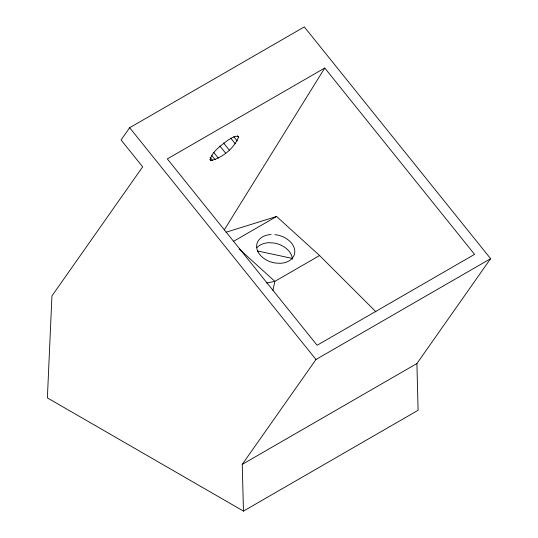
<?xml version="1.0" encoding="UTF-8"?>
<svg xmlns="http://www.w3.org/2000/svg" width="538" height="538" viewBox="0 0 538 538"><rect width="100%" height="100%" fill="white"/><g stroke="black" fill="none" stroke-linecap="round" stroke-linejoin="round"><path stroke-width="0.81" d="M238.536 137.109C234.198 148.185 222.503 157.802 210.957 160.546L210.156 159.719C212.194 151.38 220.526 146.148 226.828 140.963A18.238 4.398 -40.1 0 1 236.014 136.282L237.729 136.282L238.536 137.109L237.5 135.825M272.907 290.406L274.851 281.367L319.585 255.537L375.968 311.858M224.245 229.921L324.764 68.017L474.563 254.373L317.124 345.268L167.325 158.912L324.764 68.017M129.665 127.728L121.057 139.967L142.664 166.847L51.93 295.94L47.384 397.898L243.452 511.1L418.1 410.279L416.903 363.54L490.616 258.67L304.306 26.9L129.665 127.728L315.974 359.505L242.255 464.375L243.452 511.1M233.29 241.468L276.579 216.471L319.585 255.537M315.974 359.505L490.616 258.67M242.255 464.375L416.903 363.54M226.041 232.234L276.579 216.471M266.633 283.049L274.851 281.367L239.215 248.993M274.884 234.736L276.088 234.797A19.469 13.901 16.2 0 1 294.69 249.935A19.469 13.901 16.2 0 1 280.291 263.304L275.335 263.035A19.469 13.901 16.2 0 1 256.74 247.904A19.469 13.901 16.2 0 1 271.139 234.534M257.312 250.943L292.598 258.469M233.754 136.618L237.251 140.963M230.701 138.078L235.247 143.727M223.532 142.953L229.208 150.008M219.86 145.986L225.577 153.095M213.613 152.274L218.314 158.125M211.528 155.179L215.18 159.719M210.076 157.318L212.671 160.546M209.928 159.261L210.957 160.546M256.996 247.541A19.469 13.901 16.2 0 1 268.765 242.712L273.721 242.981A19.469 13.901 16.2 0 1 292.423 259.242"/></g></svg>
